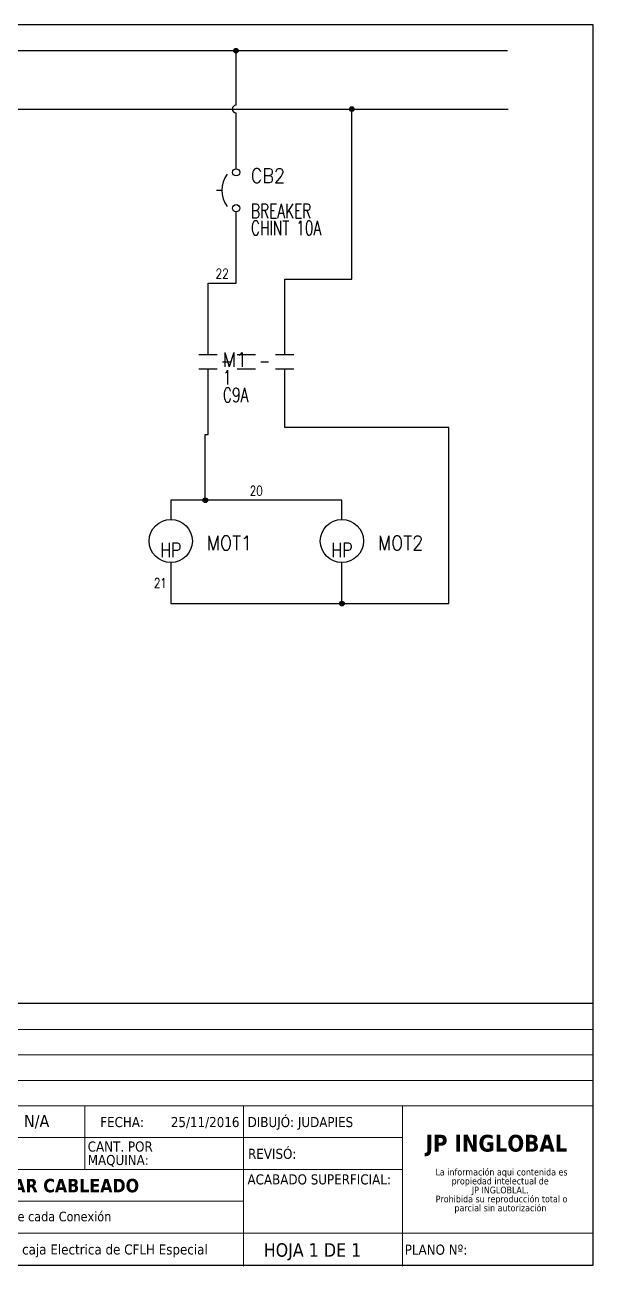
# Model space of a CAD drawing. Header units: inches. Extents: x 15 to 148, y 10 to 111.
# Drawn here: x 140.24 to 147.66, y 94.56 to 110.76 of the extents above; entities that cross this region are included whole.
import ezdxf
from ezdxf.enums import TextEntityAlignment as Align

# ---------------------------------------------------------------- set-up
doc = ezdxf.new("R2010")
doc.units = ezdxf.units.IN
doc.header["$MEASUREMENT"] = 0
doc.linetypes.add('CENTERX2', pattern=[20.32, 12.7, -2.54, 2.54, -2.54])
doc.linetypes.add('HIDDEN2', pattern=[0.1875, 0.125, -0.0625])
for name, color, linetype in [('BLK_12AWG', 7, 'Continuous'), ('CONTORNO', 179, 'Continuous'), ('DESC', 1, 'Continuous'), ('DESCCHILD', 20, 'Continuous'), ('LINK', 9, 'HIDDEN2'), ('MISC', 250, 'Continuous'), ('SYMS', 7, 'Continuous'), ('TAGS', 250, 'Continuous'), ('XREFCHILD', 134, 'Continuous')]:
    doc.layers.add(name, color=color, linetype=linetype)
doc.layers.add('WIRENO', color=5, linetype='Continuous', true_color=0x0000ff)
doc.styles.add('SLDTEXTSTYLE0', font='tahoma.ttf')
doc.styles.add('SLDTEXTSTYLE1', font='')
doc.styles.add('WD', font='romans.shx')
doc.styles.get('SLDTEXTSTYLE1').set_extended_font_data('Tahoma', bold=True)

# ---------------------------------------------------------------- blocks, each defined once
blk = doc.blocks.new('SW_NOTE_2')
at = {"layer": 'CONTORNO', "color": 0, "char_height": 1.0583, "attachment_point": 2, "style": 'SLDTEXTSTYLE0'}
for s, insert in [('La información aqui contenida es ', (10.29, 1.34)), ('propiedad intelectual de', (10.08, -0.07)), ('JP INGLOBLAL.', (10.1, -1.48)), ('Prohibida su reproducción total o ', (10.3, -2.89)), ('parcial sin autorización', (10.12, -4.3))]:
    blk.add_mtext(s, dxfattribs=dict(at, insert=insert))
blk = doc.blocks.new('SW_NOTE_4')
at = {"color": 0, "linetype": 'Continuous', "lineweight": 0, "char_height": 1.587, "attachment_point": 1, "style": 'SLDTEXTSTYLE0'}
for s, insert in [('CANT. POR ', (0, 2.02)), ('MAQUINA:', (0, -0.1))]:
    blk.add_mtext(s, dxfattribs=dict(at, insert=insert))
blk = doc.blocks.new('VCB1')
at = {"linetype": 'HIDDEN2'}
blk.add_line((-0.171, 0), (-0.125, 0), dxfattribs=at)
for centre in [(0, 0.156), (0, -0.156)]:
    blk.add_circle(centre, 0.0312)
blk.add_arc((0.109, 0), 0.234, 143.1301, 216.8699)
at = {"style": 'WD'}
for tag, p, width in [('INST', (0.219, 0.388), 0.7), ('LOC', (0.219, 0.219), 0.7), ('TAG1', (0.127, 0.064), 0.9), ('XREF', (0.129, -0.09), 0.7), ('DESC1', (0.129, -0.242), 0.7), ('DESC2', (0.129, -0.389), 0.7)]:
    blk.add_attdef(tag, p, '', height=0.125, dxfattribs=dict(at, width=width))
at = {"linetype": 'Continuous', "style": 'WD'}
for tag, height, flags, p in [('TERM01', 0.125, 8, (-0.055, 0.207)), ('MFG', 0.01, 9, (-0.142, -0.088)), ('CAT', 0.01, 9, (-0.142, -0.073))]:
    blk.add_attdef(tag, text='', height=height, dxfattribs=dict(at, flags=flags)).set_placement(p, align=Align.RIGHT)
at = {"style": 'WD', "width": 0.7}
blk.add_attdef('RATING1', text='', height=0.125, dxfattribs=at).set_placement((-0.188, 0.062), align=Align.RIGHT)
at = {"color": 7, "style": 'WD', "flags": 1}
for tag, p in [('X2TERM01', (0, 0.188)), ('X8TERM02', (0, -0.188))]:
    blk.add_attdef(tag, p, '', height=0.0125, dxfattribs=at)
at = {"color": 7, "style": 'WD'}
for tag, p in [('X4LINK', (-0.25, 0)), ('X1LINK', (0, 0))]:
    blk.add_attdef(tag, p, '', height=0.01, dxfattribs=at)
at = {"linetype": 'Continuous', "style": 'WD', "flags": 9}
blk.add_attdef('ASSYCODE', text='', height=0.01, dxfattribs=at).set_placement((-0.153, -0.106), align=Align.CENTER)
at = {"style": 'WD', "flags": 9}
for tag, p in [('FAMILY', (-0.142, -0.036)), ('CONTACT', (-0.129, -0.129))]:
    blk.add_attdef(tag, text='', height=0.01, dxfattribs=at).set_placement(p, align=Align.RIGHT)
at = {"linetype": 'Continuous', "style": 'WD', "flags": 8}
blk.add_attdef('TERM02', text='', height=0.125, dxfattribs=at).set_placement((-0.041, -0.213), align=Align.TOP_RIGHT)
blk = doc.blocks.new('WDDOT')
for radius in [0.03, 0.0187, 0.00929]:
    blk.add_circle((0, 0), radius)
blk = doc.blocks.new('VMS21')
at = {"linetype": 'Continuous'}
for p, q in [((-0.08, 0.062), (0.08, 0.062)), ((-0.08, -0.062), (0.08, -0.062))]:
    blk.add_line(p, q, dxfattribs=at)
at = {"style": 'WD'}
for tag, p, width in [('INST', (0.125, 0.281), 0.7), ('LOC', (0.125, 0.111), 0.7), ('TAG2', (0.127, -0.045), 0.9), ('XREF', (0.129, -0.199), 0.7), ('DESC1', (0.129, -0.351), 0.7), ('DESC2', (0.129, -0.508), 0.7), ('DESC3', (0.129, -0.664), 0.7)]:
    blk.add_attdef(tag, p, '', height=0.125, dxfattribs=dict(at, width=width))
at = {"linetype": 'Continuous', "style": 'WD', "width": 0.9, "flags": 8}
blk.add_attdef('TERM01', text='', height=0.125, dxfattribs=at).set_placement((-0.031, 0.125), align=Align.RIGHT)
at = {"style": 'WD'}
for tag, p, flags in [('FAMILY', (-0.181, 0.003), 9), ('CONTACT', (-0.181, -0.014), 1)]:
    blk.add_attdef(tag, p, '', height=0.01, dxfattribs=dict(at, flags=flags))
at = {"color": 7, "style": 'WD'}
for tag, p in [('X4LINK', (-0.141, 0)), ('X1LINK', (0.125, 0))]:
    blk.add_attdef(tag, p, '', height=0.01, dxfattribs=at)
at = {"color": 7, "style": 'WD', "flags": 1}
for tag, p in [('X2TERM01', (0, 0.062)), ('X8TERM02', (0, -0.062))]:
    blk.add_attdef(tag, p, '', height=0.0125, dxfattribs=at)
at = {"linetype": 'Continuous', "style": 'WD', "width": 0.9, "flags": 8}
blk.add_attdef('TERM02', text='', height=0.125, dxfattribs=at).set_placement((-0.031, -0.125), align=Align.TOP_RIGHT)
blk = doc.blocks.new('VMO12')
blk.add_circle((0, 0), 0.188)
at = {"linetype": 'Continuous', "style": 'WD', "flags": 8}
for tag, p in [('TERM01', (-0.031, 0.212)), ('TERM03', (-0.219, -0.135))]:
    blk.add_attdef(tag, text='', height=0.125, dxfattribs=at).set_placement(p, align=Align.RIGHT)
at = {"style": 'WD'}
for tag, p, width in [('INST', (0.318, 0.263), 0.7), ('LOC', (0.318, 0.094), 0.7), ('TAG1', (0.312, -0.079), 0.9), ('DESC1', (0.314, -0.268), 0.9), ('DESC2', (0.314, -0.424), 0.9), ('DESC3', (0.314, -0.581), 0.9), ('RATING3', (0.314, -0.737), 0.8), ('RATING4', (0.314, -0.893), 0.8), ('WDTAGALT', (0.312, -1.063), 0.7)]:
    blk.add_attdef(tag, p, '', height=0.125, dxfattribs=dict(at, width=width))
at = {"style": 'WD', "width": 0.8}
blk.add_attdef('RATING1', text='', height=0.125, dxfattribs=at).set_placement((0, 0), align=Align.CENTER)
at = {"linetype": 'Continuous', "style": 'WD', "flags": 9}
blk.add_attdef('ASSYCODE', text='', height=0.01, dxfattribs=at).set_placement((0, 0.125), align=Align.CENTER)
at = {"style": 'WD', "flags": 9}
blk.add_attdef('FAMILY', text='', height=0.01, dxfattribs=at).set_placement((-0.005, 0.17), align=Align.CENTER)
at = {"linetype": 'Continuous', "style": 'WD', "flags": 1}
for tag, p in [('MFG', (0, 0.14)), ('CAT', (0, 0.159))]:
    blk.add_attdef(tag, text='', height=0.01, dxfattribs=at).set_placement(p, align=Align.MIDDLE)
at = {"color": 7, "style": 'WD', "flags": 1}
for tag, p in [('X2TERM01', (0, 0.188)), ('X8TERM02', (0, -0.188))]:
    blk.add_attdef(tag, p, '', height=0.0125, dxfattribs=at)
at = {"style": 'WD', "width": 0.8}
blk.add_attdef('RATING2', text='', height=0.125, dxfattribs=at).set_placement((0, -0.016), align=Align.TOP_CENTER)
at = {"linetype": 'Continuous', "style": 'WD', "flags": 8}
blk.add_attdef('TERM02', text='', height=0.125, dxfattribs=at).set_placement((-0.031, -0.209), align=Align.TOP_RIGHT)
at = {"style": 'WD', "flags": 1}
blk.add_attdef('X0TERM03', (-0.138, -0.127), '', height=0.0125, dxfattribs=at)
blk = doc.blocks.new('WD_WNH')
at = {"linetype": 'Continuous', "style": 'WD', "width": 0.8}
blk.add_attdef('WIRENO', text='', height=0.125, dxfattribs=at).set_placement((0, 0.062), align=Align.CENTER)
at = {"style": 'WD', "flags": 1}
for tag, p in [('W01USER', (0, 0.078)), ('W02USER', (0, 0.07)), ('W03USER', (0, 0.062)), ('W04USER', (0, 0.055)), ('W05USER', (0, 0.047)), ('W06USER', (0, 0.039)), ('W07USER', (0, 0.031)), ('W08USER', (0, 0.023)), ('W09USER', (0, 0.016)), ('W10USER', (0, 0.008))]:
    blk.add_attdef(tag, text='', height=0.005, dxfattribs=at).set_placement(p, align=Align.CENTER)
blk = doc.blocks.new('WD_WNV')
at = {"linetype": 'Continuous', "style": 'WD', "width": 0.8}
blk.add_attdef('WIRENO', text='', height=0.125, dxfattribs=at).set_placement((-0.05, 0), align=Align.MIDDLE_RIGHT)
at = {"style": 'WD', "flags": 1}
for tag, p in [('W01USER', (-0.062, 0.094)), ('W02USER', (-0.062, 0.086)), ('W03USER', (-0.062, 0.078)), ('W04USER', (-0.062, 0.07)), ('W05USER', (-0.062, 0.062)), ('W06USER', (-0.062, 0.055)), ('W07USER', (-0.062, 0.047)), ('W08USER', (-0.062, 0.039)), ('W09USER', (-0.062, 0.031)), ('W10USER', (-0.062, 0.023))]:
    blk.add_attdef(tag, text='', height=0.005, dxfattribs=at).set_placement(p, align=Align.CENTER)

msp = doc.modelspace()

# ---------------------------------------------------------------- linework, layer by layer
at = {"color": 7, "linetype": 'Continuous'}
for p, q in [((147.66, 110.759), (126.91, 110.759)), ((147.66, 94.574), (147.66, 110.759)), ((126.91, 94.574), (147.66, 94.574))]:
    msp.add_line(p, q, dxfattribs=at)
at = {"color": 7, "linetype": 'Continuous', "lineweight": 30}
msp.add_line((147.66, 97.991), (136.867, 97.991), dxfattribs=at)
at = {"color": 7, "linetype": 'CENTERX2', "lineweight": 0}
for p in [(147.66, 97.991), (136.867, 94.574)]:
    msp.add_line(p, (147.66, 94.574), dxfattribs=at)
at = {"color": 7, "linetype": 'Continuous', "lineweight": 0}
for p, q in [((147.66, 97.651), (139.277, 97.651)), ((147.66, 97.319), (139.277, 97.319)), ((147.66, 96.987), (139.277, 96.987)), ((147.66, 96.655), (136.87, 96.655)), ((141.02, 96.655), (141.02, 95.825)), ((143.095, 96.655), (143.095, 94.563)), ((145.17, 96.655), (145.17, 94.565)), ((145.17, 96.24), (138.945, 96.24)), ((145.17, 95.825), (136.87, 95.825)), ((143.095, 95.41), (136.87, 95.41)), ((147.66, 94.995), (136.87, 94.995))]:
    msp.add_line(p, q, dxfattribs=at)
at = {"layer": 'BLK_12AWG'}
for p, q in [((132.513, 110.422), (146.543, 110.422)), ((142.995, 110.386), (142.995, 110.422)), ((142.998, 109.71), (142.998, 110.386)), ((132.546, 109.66), (146.551, 109.66)), ((144.508, 107.439), (144.508, 109.66)), ((142.998, 108.881), (142.998, 109.61)), ((142.998, 107.388), (142.998, 108.319)), ((142.632, 106.458), (142.632, 107.388)), ((142.632, 107.388), (142.998, 107.388)), ((143.632, 106.458), (143.632, 107.439)), ((143.632, 107.439), (144.508, 107.439)), ((142.632, 105.413), (142.632, 106.271)), ((143.632, 105.506), (143.632, 106.271)), ((145.776, 105.506), (143.632, 105.506)), ((145.776, 104.754), (145.776, 105.506)), ((142.595, 104.556), (142.595, 105.413)), ((142.595, 105.413), (142.632, 105.413)), ((145.776, 103.208), (145.776, 104.754)), ((144.379, 104.556), (142.144, 104.556)), ((142.144, 104.556), (142.144, 104.306)), ((144.379, 104.306), (144.379, 104.556)), ((142.144, 103.743), (142.144, 103.208)), ((144.379, 103.208), (144.379, 103.743)), ((142.144, 103.208), (144.379, 103.208)), ((144.379, 103.208), (145.776, 103.208))]:
    msp.add_line(p, q, dxfattribs=at)
msp.add_arc((142.998, 109.66), 0.05, 90, 270, dxfattribs=at)
at = {"layer": 'LINK'}
for points in [[(142.82, 106.36), (142.92, 106.36)], [(143.32, 106.36), (143.42, 106.36)]]:
    msp.add_lwpolyline(points, dxfattribs=at)

# ---------------------------------------------------------------- block references
at = {"color": 7, "linetype": 'Continuous', "lineweight": 0, "xscale": 0.083, "yscale": 0.083, "zscale": 0.083}
msp.add_blockref('SW_NOTE_4', (141.06, 96.022), dxfattribs=at)
at = {"layer": 'CONTORNO', "color": 7, "xscale": 0.083, "yscale": 0.083, "zscale": 0.083}
msp.add_blockref('SW_NOTE_2', (145.609, 95.723), dxfattribs=at)
at = {"layer": 'SYMS'}
for p in [(142.995, 110.422), (144.508, 109.66), (142.595, 104.556), (144.379, 103.208)]:
    msp.add_blockref('WDDOT', p, dxfattribs=at)
ref = msp.add_blockref('VCB1', (142.998, 108.6), dxfattribs=dict(at, xscale=1.5, yscale=1.5, zscale=1.5))
ref.add_attrib('DESC2', 'CHINT 10A', (143.191, 108.016), dxfattribs={"layer": 'DESC', "height": 0.1875, "style": 'WD', "width": 0.7})
ref.add_attrib('DESC1', 'BREAKER', (143.191, 108.237), dxfattribs={"layer": 'DESC', "height": 0.1875, "style": 'WD', "width": 0.7})
ref.add_attrib('TAG1', 'CB2', (143.188, 108.696), dxfattribs={"layer": 'TAGS', "height": 0.1875, "style": 'WD', "width": 0.9})
ref = msp.add_blockref('VMS21', (142.632, 106.365), dxfattribs=dict(at, xscale=1.5, yscale=1.5, zscale=1.5))
ref.add_attrib('XREF', '1', (142.825, 106.065), dxfattribs={"layer": 'XREFCHILD', "height": 0.188, "style": 'WD', "width": 0.7})
ref.add_attrib('DESC1', 'C9A', (142.825, 105.837), dxfattribs={"layer": 'DESCCHILD', "height": 0.1875, "style": 'WD', "width": 0.7})
ref.add_attrib('TAG2', 'M1', (142.822, 106.297), dxfattribs={"layer": 'TAGS', "height": 0.1875, "style": 'WD', "width": 0.9})
at = {"layer": 'SYMS', "xscale": 1.5, "yscale": 1.5, "zscale": 1.5}
for p in [(143.132, 106.365), (143.632, 106.365)]:
    msp.add_blockref('VMS21', p, dxfattribs=at)
at = {"layer": 'SYMS'}
ref = msp.add_blockref('VMO12', (142.144, 104.024), dxfattribs=dict(at, xscale=1.5, yscale=1.5, zscale=1.5))
ref.add_attrib('RATING2', 'HP', dxfattribs={"layer": 'MISC', "height": 0.1875, "style": 'WD', "width": 0.8}).set_placement((142.144, 104), align=Align.TOP_CENTER)
ref.add_attrib('TAG1', 'MOT1', (142.613, 103.906), dxfattribs={"layer": 'TAGS', "height": 0.1875, "style": 'WD', "width": 0.9})
ref = msp.add_blockref('VMO12', (144.379, 104.024), dxfattribs=dict(at, xscale=1.5, yscale=1.5, zscale=1.5))
ref.add_attrib('RATING2', 'HP', dxfattribs={"layer": 'MISC', "height": 0.1875, "style": 'WD', "width": 0.8}).set_placement((144.379, 104), align=Align.TOP_CENTER)
ref.add_attrib('TAG1', 'MOT2', (144.848, 103.906), dxfattribs={"layer": 'TAGS', "height": 0.1875, "style": 'WD', "width": 0.9})
at = {"layer": 'WIRENO'}
ref = msp.add_blockref('WD_WNH', (142.815, 107.388), dxfattribs=at)
ref.add_attrib('WIRENO', '22', dxfattribs={"linetype": 'Continuous', "height": 0.125, "style": 'WD', "width": 0.8}).set_placement((142.815, 107.451), align=Align.CENTER)
ref = msp.add_blockref('WD_WNH', (143.261, 104.556), dxfattribs=at)
ref.add_attrib('WIRENO', '20', dxfattribs={"linetype": 'Continuous', "height": 0.125, "style": 'WD', "width": 0.8}).set_placement((143.261, 104.618), align=Align.CENTER)
ref = msp.add_blockref('WD_WNV', (142.144, 103.476), dxfattribs=at)
ref.add_attrib('WIRENO', '21', dxfattribs={"linetype": 'Continuous', "height": 0.125, "style": 'WD', "width": 0.8}).set_placement((142.094, 103.476), align=Align.MIDDLE_RIGHT)

# ---------------------------------------------------------------- texts
at = {"color": 7, "linetype": 'Continuous', "lineweight": 0, "attachment_point": 1, "style": 'SLDTEXTSTYLE0'}
for s, insert, char_height in [('\\pi-0.39529,l0.52705,t1.0541;FECHA:^I25/11/2016', (141.091, 96.509), 0.13176), ('REVISÓ:', (143.153, 96.095), 0.1318), ('MATERIAL: Cablear de acuerdo a potencia de cada Conexión', (136.909, 95.273), 0.1245), ('\\pi-0.39529,l0.52705,t1.0541;NOMBRE:^IDiagrama de conexiones de caja Electrica de CFLH Especial', (136.92, 94.847), 0.13176), ('HOJA 1 DE 1', (143.358, 94.862), 0.17568), ('PLANO Nº:', (145.199, 94.844), 0.1318)]:
    msp.add_mtext(s, dxfattribs=dict(at, insert=insert, char_height=char_height))
at = {"layer": 'CONTORNO', "color": 7}
for s, insert, char_height, attachment_point, style in [('N/A', (140.393, 96.535), 0.1581, 2, 'SLDTEXTSTYLE0'), ('DIBUJÓ: JUDAPIES', (143.148, 96.509), 0.13176, 1, 'SLDTEXTSTYLE0'), ('ACABADO SUPERFICIAL:', (143.146, 95.761), 0.13176, 1, 'SLDTEXTSTYLE0'), ('ORDENAR Y AJUSTAR CABLEADO', (139.842, 95.702), 0.17568, 2, 'SLDTEXTSTYLE1')]:
    msp.add_mtext(s, dxfattribs=dict(at, insert=insert, char_height=char_height, attachment_point=attachment_point, style=style))
at = {"layer": 'CONTORNO', "insert": (145.472, 96.277), "char_height": 0.2196, "attachment_point": 1, "style": 'SLDTEXTSTYLE1'}
msp.add_mtext('JP INGLOBAL', dxfattribs=at)

doc.saveas('drawing.dxf')
